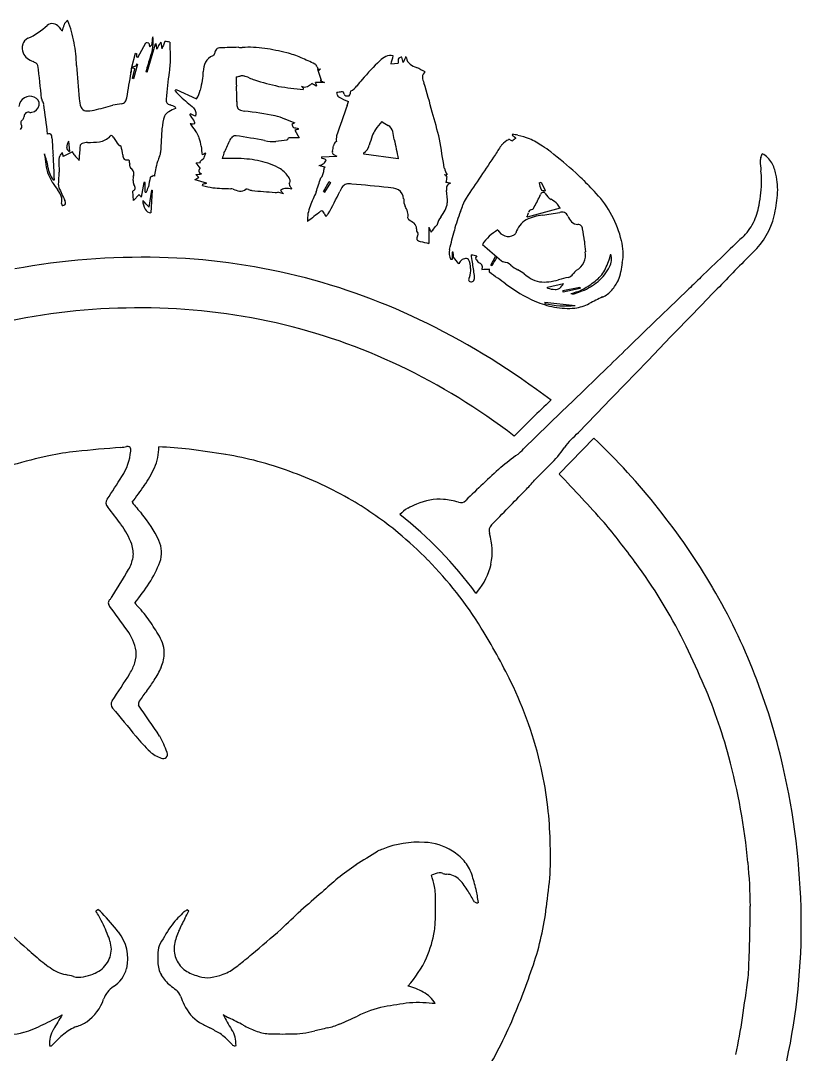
# Model space of a CAD drawing. Extents: x 0.45 to 8.09, y -8.91 to -0.36.
# Drawn here: x 1.869 to 2.915, y -7.688 to -6.303 of the extents above; entities that cross this region are included whole.
import ezdxf

# ---------------------------------------------------------------- set-up
doc = ezdxf.new("R2010")
doc.units = 0

msp = doc.modelspace()

# ---------------------------------------------------------------- linework, layer by layer
at = {"color": 7}
for p, q in [((2.0254, -6.3526), (2.0363, -6.333)), ((2.0383, -6.3724), (2.0493, -6.3345)), ((2.0565, -6.3323), (2.0578, -6.3411)), ((2.0175, -6.3658), (2.0224, -6.347)), ((2.0239, -6.3474), (2.0239, -6.3519)), ((2.0175, -6.3658), (2.0175, -6.3657)), ((2.0186, -6.3809), (2.0216, -6.3678)), ((2.025, -6.3617), (2.0197, -6.3811)), ((2.2664, -6.3685), (2.2714, -6.3831)), ((2.3649, -6.3612), (2.3746, -6.3604)), ((2.0769, -6.3954), (2.1041, -6.4081)), ((2.276, -6.3863), (2.2639, -6.3863)), ((2.2358, -6.4402), (2.2319, -6.4424)), ((2.2362, -6.4499), (2.2418, -6.4605)), ((1.9326, -6.465), (1.934, -6.4786)), ((2.2418, -6.4605), (2.2277, -6.4605)), ((1.9379, -6.4792), (1.9257, -6.4855)), ((2.1036, -6.4936), (2.1096, -6.4932)), ((2.2716, -6.4858), (2.2924, -6.4849)), ((2.3746, -6.4884), (2.3285, -6.4823)), ((2.2756, -6.5006), (2.2767, -6.499)), ((2.0337, -6.52), (2.0301, -6.5396)), ((2.0353, -6.5331), (2.0353, -6.5202)), ((2.1021, -6.5161), (2.1173, -6.5206)), ((2.1125, -6.524), (2.1127, -6.5224)), ((2.2744, -6.5321), (2.2821, -6.519)), ((2.2839, -6.52), (2.276, -6.5331)), ((2.5662, -6.5198), (2.5716, -6.5308)), ((2.0197, -6.5443), (2.0189, -6.5316)), ((2.0197, -6.5443), (2.0273, -6.5362)), ((2.0408, -6.5531), (2.0442, -6.5303)), ((2.0449, -6.5304), (2.0431, -6.561)), ((2.2208, -6.5355), (2.2133, -6.533)), ((2.217, -6.5307), (2.2208, -6.5355)), ((2.5915, -6.5545), (2.5472, -6.5664)), ((2.4157, -6.5802), (2.4157, -6.6018)), ((2.4467, -6.6135), (2.4467, -6.6232)), ((2.4987, -6.6309), (2.5048, -6.6195)), ((2.4467, -6.6232), (2.4452, -6.6234)), ((2.456, -6.629), (2.4489, -6.6201)), ((2.4968, -6.6405), (2.4968, -6.636)), ((2.5745, -6.6602), (2.5962, -6.6553)), ((2.5747, -6.6618), (2.5745, -6.6602)), ((2.5951, -6.6647), (2.618, -6.6602)), ((2.6184, -6.6622), (2.5955, -6.6669)), ((2.748, -6.6782), (2.7641, -6.6627)), ((2.5713, -6.6804), (2.6117, -6.6849)), ((2.7181, -6.707), (2.748, -6.6782)), ((2.7712, -6.6946), (2.7401, -6.7267)), ((2.6863, -6.7378), (2.7181, -6.707)), ((2.7401, -6.7267), (2.709, -6.7589)), ((2.6091, -6.8128), (2.6549, -6.7681)), ((2.709, -6.7589), (2.6779, -6.7911)), ((2.6779, -6.7911), (2.6472, -6.8228)), ((2.5936, -6.8273), (2.6091, -6.8128)), ((2.5425, -6.8771), (2.5936, -6.8273)), ((2.5903, -6.9107), (2.6367, -6.8627)), ((2.0922, -7.4946), (2.0939, -7.4962))]:
    msp.add_line(p, q, dxfattribs=at)
for centre, radius, start, end in [((1.8404, -6.2427), 0.0924, 294.2009, 313.6025), ((1.911, -6.3184), 0.0111, 36.0356, 127.8211), ((1.9755, -6.2682), 0.0707, 218.2366, 223.7624), ((1.8555, -6.2921), 0.0733, 340.1297, 346.5902), ((1.9349, -6.311), 0.00828, 112.0464, 166.7852), ((1.7979, -6.3577), 0.1444, 9.8993, 22.1006), ((1.8838, -6.3387), 0.013, 115.3523, 164.85), ((1.9924, -6.3318), 0.0539, 338.3366, 7.3256), ((2.0573, -6.33), 0.0125, 155.9121, 188.6233), ((1.8871, -6.3403), 0.0165, 162.5485, 202.4848), ((1.7007, -6.3743), 0.2431, 2.6067, 9.823), ((1.4203, -12.3687), 6.0671, 84.13371, 84.17281), ((10.8865, -4.3176), 9.0728, 192.83697, 192.86895), ((2.0384, -6.3326), 0.00654, 298.1155, 5.7869), ((2.0509, -6.7995), 0.465, 90.0844, 90.1964), ((-6.7994, -7.53), 8.93, 7.64868, 7.69343), ((2.1368, -6.3804), 0.0941, 152.2794, 155.5574), ((2.1155, -6.3765), 0.0738, 143.1624, 147.2106), ((26.9141, -16.5173), 26.8587, 157.71261, 157.73565), ((1.0798, -13.5682), 7.3035, 82.2203, 82.27179), ((2.8301, -6.3151), 0.7619, 181.2695, 182.7799), ((2.1357, -6.3469), 0.00703, 84.6796, 180.4026), ((2.2459, -9.1774), 2.8397, 91.7201, 92.2114), ((2.1676, -6.2509), 0.0884, 265.5085, 268.6191), ((2.1752, -6.4732), 0.1342, 81.2406, 94.1374), ((2.1409, -6.6947), 0.3584, 76.4132, 81.2175), ((1.888, -6.3395), 0.0177, 203.8246, 233.1543), ((1.9024, -6.3194), 0.0424, 233.8159, 245.9867), ((3.7342, 0.2429), 6.8087, 255.43832, 255.45188), ((0.7009, -9.1114), 3.0603, 64.355, 64.3849), ((2.2593, -6.429), 0.2301, 160.3599, 165.5971), ((1.9819, -6.3564), 0.0874, 349.6143, 2.8544), ((2.1329, -6.3679), 0.0188, 111.4724, 152.0597), ((2.1237, -6.3459), 0.00509, 297.7385, 348.6988), ((2.1982, -6.4567), 0.1135, 66.0092, 76.2929), ((1.8979, -7.1335), 0.854, 64.6869, 66.0673), ((2.368, -6.3746), 0.0253, 113.6775, 135.7587), ((2.3646, -6.3678), 0.0177, 79.2124, 112.4719), ((-27.0703, 1.8036), 30.5467, 344.49702, 344.51813), ((2.3787, -6.3563), 0.00433, 141.3941, 184.3045), ((2.3788, -6.3576), 0.00522, 83.2955, 130.6477), ((-15.3797, -11.5957), 18.5169, 16.42698, 16.4492), ((15.8741, -11.7501), 14.5297, 158.18976, 158.22154), ((2.3817, -6.3553), 0.00445, 27.0798, 52.4913), ((2.3974, -6.352), 0.0118, 186.324, 234.6119), ((1.8724, -6.3859), 0.0306, 56.4615, 65.3031), ((1.8869, -6.365), 0.00511, 18.1923, 61.7222), ((0.5552, -6.5302), 1.3469, 5.2192, 7.1164), ((2.9998, -6.303), 1.0579, 183.2678, 185.6974), ((0.1156, -6.0498), 1.928, 350.3482, 350.5693), ((3.2074, -6.5734), 1.2079, 170.097, 170.4513), ((5.7386, -22.3995), 16.4599, 103.04798, 103.06611), ((2.0182, -6.3664), 0.000986, 133.125, 140.9177), ((1.9162, -6.5602), 0.2193, 61.2945, 62.4826), ((4.0318, -7.1465), 2.156, 158.6426, 158.7358), ((2.1304, -5.9665), 0.4089, 254.8955, 255.0697), ((2.145, -6.3729), 0.0318, 154.3955, 177.9616), ((2.2594, -6.3672), 0.00675, 17.6137, 57.339), ((2.3348, -6.3386), 0.0739, 201.0594, 205.3059), ((0.8177, 8.7951), 15.2326, 275.45766, 275.47268), ((3.4656, -7.7801), 1.8499, 130.2449, 130.3431), ((2.9014, -6.9033), 0.7763, 135.2726, 137.8215), ((2.4625, -6.3537), 0.0881, 181.9289, 184.4085), ((2.4186, -6.3193), 0.0508, 236.5035, 247.3911), ((1.1093, -9.0128), 2.9442, 63.7626, 64.0193), ((2.88, -6.5354), 0.8789, 169.3521, 171.574), ((1.8467, -7.1048), 0.7441, 76.5523, 76.6398), ((1.877, -6.9156), 0.5667, 73.4671, 73.6661), ((2.3929, -6.4276), 0.3298, 170.3107, 176.675), ((2.5899, -6.4966), 0.4911, 166.6698, 168.214), ((2.0519, -6.3715), 0.0614, 348.8123, 359.7821), ((2.1403, -6.2723), 0.1077, 279.235, 282.1305), ((2.9234, -6.3841), 0.7658, 179.5878, 180.5298), ((2.1657, -6.3894), 0.0121, 80.2997, 103.0458), ((2.1577, -6.4174), 0.0412, 65.4664, 75.9362), ((2.2017, -6.3207), 0.065, 245.5194, 252.1955), ((2.2919, -6.0358), 0.3639, 252.3921, 257.6808), ((2.4281, -6.8049), 0.45, 110.3854, 110.5415), ((12.3503, 14.2978), 23.0071, 244.01532, 244.03131), ((2.4497, -6.4877), 0.1626, 139.4591, 143.4613), ((2.4155, -6.379), 0.00844, 122.739, 180.8792), ((2.4359, -6.3753), 0.0292, 187.5615, 203.2295), ((1.156, -5.7543), 1.1221, 325.0282, 325.1555), ((2.1925, -6.29), 0.1589, 222.5637, 226.4153), ((2.0787, -6.3901), 0.0311, 324.7488, 348.4603), ((2.9255, -6.3833), 0.768, 180.5854, 182.1325), ((2.2879, -5.9389), 0.4584, 260.7547, 264.9109), ((2.2493, -6.3826), 0.00964, 244.4112, 291.7006), ((0.8569, -7.6581), 1.8794, 42.2627, 42.3811), ((1.4621, -6.1337), 0.8277, 341.5652, 341.6596), ((2.2449, -6.3743), 0.019, 294.6515, 316.2165), ((-4.6925, -17.8483), 13.4041, 58.73188, 58.7627), ((-23.1009, -16.6324), 27.356, 21.98722, 21.9963), ((1.3769, -5.6786), 1.1385, 321.2482, 321.3048), ((2.3646, -6.4096), 0.0551, 167.7313, 171.4842), ((2.3003, -6.3771), 0.0233, 296.8605, 323.8258), ((1.7633, -6.592), 0.6776, 14.2022, 17.6259), ((1.8825, -6.4208), 0.0168, 121.8671, 170.8584), ((1.8809, -6.4189), 0.0143, 65.8459, 120.5244), ((1.8841, -6.4148), 0.0093, 348.668, 73.5919), ((1.9047, -6.4069), 0.00819, 185.803, 203.1563), ((1.8779, -6.4222), 0.0228, 17.3056, 32.1405), ((1.9814, -6.4066), 0.0344, 182.3604, 202.0378), ((2.0001, -6.4059), 0.0106, 324.1896, 356.0103), ((2.0714, -6.4099), 0.00786, 169.8741, 208.2377), ((3.1418, -5.2035), 1.6016, 228.6129, 229.4474), ((2.1964, -6.4118), 0.0383, 180.0855, 190.1074), ((2.3065, -6.4627), 0.0645, 97.3192, 102.6987), ((2.2454, -6.4157), 0.0495, 14.797, 18.7751), ((2.2976, -6.4022), 0.00436, 191.5467, 230.3989), ((2.3487, -6.3074), 0.112, 241.2118, 248.5749), ((2.2983, -6.4111), 0.0124, 75.489, 90.1348), ((2.266, -6.411), 0.0374, 14.4013, 18.5968), ((2.3046, -6.4014), 0.00244, 188.1221, 233.7869), ((2.3067, -6.3967), 0.00754, 242.2449, 288.1102), ((2.2011, -6.3817), 0.1108, 341.4571, 344.3415), ((2.3066, -6.4013), 0.00352, 313.1808, 356.7854), ((1.8809, -6.4138), 0.0126, 282.0753, 347.379), ((-1.4682, -6.8731), 3.3987, 7.0625, 7.7384), ((1.9566, -6.4163), 0.0078, 203.9691, 261.3163), ((1.9591, -6.3914), 0.0328, 263.7291, 284.163), ((1.8579, -5.964), 0.472, 283.3708, 286.5348), ((2.0184, -6.5391), 0.1253, 96.7043, 102.0233), ((2.0031, -6.4071), 0.00749, 275.1142, 318.3962), ((2.0742, -6.4377), 0.0143, 119.9384, 154.2304), ((2.07, -6.4095), 0.00683, 216.6554, 259.2936), ((2.0991, -6.48), 0.0634, 111.3036, 120.3825), ((2.0492, -6.4735), 0.0605, 63.8354, 71.1649), ((5.0454, -6.0022), 2.9987, 187.9937, 188.0271), ((2.0953, -6.4267), 0.00828, 9.0557, 50.2493), ((2.0855, -6.4276), 0.0181, 347.5869, 6.9525), ((2.1645, -6.4175), 0.00588, 190.3282, 238.1397), ((2.1696, -6.4066), 0.0179, 242.5907, 266.5568), ((2.1189, -6.87), 0.4483, 78.3253, 83.6441), ((5.2143, -7.4562), 3.0882, 160.335, 161.1367), ((1.8128, -6.6067), 0.6338, 13.1704, 16.5891), ((1.8743, -6.4404), 0.00551, 166.2391, 219.3267), ((1.8778, -6.4426), 0.00957, 129.5458, 158.4975), ((1.8675, -6.4313), 0.00579, 317.1735, 354.0724), ((1.8796, -6.4319), 0.00631, 128.9569, 179.3363), ((1.8791, -6.4332), 0.00713, 75.4766, 119.5291), ((1.8817, -6.4186), 0.00774, 264.0432, 283.8313), ((2.1244, -6.4519), 0.0663, 162.0704, 175.8645), ((2.3846, -6.7244), 0.4133, 134.214, 134.4104), ((1.996, -6.5032), 0.1239, 32.4394, 36.6883), ((-6.2342, -23.2166), 18.7417, 63.58602, 63.60899), ((2.0812, -6.4456), 0.0214, 11.6713, 24.6471), ((2.1888, -6.5197), 0.0911, 68.2433, 76.7998), ((2.4811, -5.7842), 0.7003, 248.3376, 249.5033), ((2.4778, -6.5462), 0.1653, 139.2757, 144.0404), ((2.4234, -6.335), 0.1253, 235.5471, 240.2157), ((1.8646, -6.4451), 0.00554, 315.6771, 12.916), ((0.6545, -6.3886), 1.4049, 356.3127, 357.6116), ((2.43, -6.2113), 0.4057, 214.4904, 216.1509), ((2.0988, -6.4295), 0.012, 254.6541, 264.2872), ((2.0977, -6.33), 0.1114, 269.9949, 272.2969), ((2.0649, -6.4782), 0.0466, 22.3446, 36.3413), ((3.4687, -5.7392), 1.4228, 209.6219, 209.8053), ((3.4653, -0.9879), 5.5956, 257.2893, 257.3583), ((3.7914, -16.5899), 10.2586, 98.69459, 98.71954), ((2.3697, -6.4582), 0.1294, 175.4239, 176.0159), ((2.3967, -6.4793), 0.0608, 150.1936, 159.2171), ((2.3546, -6.4548), 0.0129, 12.8752, 59.456), ((0.6852, -6.7773), 1.7132, 10.593, 10.948), ((1.9066, -6.4588), 0.00402, 51.4267, 117.6893), ((1.9034, -6.4598), 0.00716, 356.164, 36.0798), ((3.0775, -6.392), 1.169, 183.3522, 184.5012), ((1.9451, -6.473), 0.0148, 147.2028, 181.0762), ((1.9587, -6.491), 0.0244, 91.3783, 108.1682), ((1.9531, -6.2844), 0.1824, 271.5962, 276.647), ((1.971, -6.4409), 0.0248, 277.4188, 315.4515), ((1.9904, -6.4594), 0.00206, 60.8963, 147.8696), ((1.9869, -6.4633), 0.00723, 25.5405, 51.7011), ((2.0745, -6.4141), 0.0932, 209.62, 216.6765), ((2.0635, -6.4763), 0.0472, 5.6272, 19.4819), ((1.9027, -6.3601), 0.2671, 333.1852, 336.9507), ((2.1613, -6.4692), 0.0136, 132.3464, 160.5621), ((2.1565, -6.4638), 0.00632, 82.5493, 133.7319), ((2.0604, -7.1396), 0.6889, 78.6874, 81.918), ((2.2062, -6.4144), 0.0508, 257.9554, 275.0025), ((2.1936, -6.2776), 0.1881, 275.1843, 279.7255), ((2.2226, -6.4582), 0.00552, 299.9371, 335.9114), ((2.2954, -6.472), 0.00771, 118.2444, 172.1361), ((2.3161, -6.4618), 0.0245, 170.4224, 187.9077), ((2.4667, -6.5058), 0.1356, 159.2657, 164.7875), ((9.2666, -5.0303), 7.0445, 191.72941, 191.94568), ((1.2238, -6.6818), 1.2259, 8.4798, 10.3152), ((2.5342, -6.488), 0.0278, 114.8754, 137.5343), ((2.5233, -6.4657), 0.00305, 59.718, 105.0898), ((2.5426, -6.4248), 0.0422, 245.1173, 249.1832), ((12.7118, -8.6834), 10.4249, 167.65987, 167.66816), ((-4.5791, -14.5763), 10.7902, 48.77284, 48.80582), ((4.6091, -9.4234), 3.6179, 125.0335, 125.123), ((2.5037, -6.5873), 0.1341, 76.4743, 79.6416), ((2.5149, -6.5551), 0.1001, 69.2288, 78.3616), ((2.4827, -6.6025), 0.1564, 56.9627, 64.3549), ((1.8479, -6.4351), 0.0886, 326.0651, 329.5971), ((-21.0068, -12.4766), 23.7022, 14.64121, 14.6551), ((1.9371, -6.4724), 0.00693, 186.8097, 243.2554), ((1.9502, -6.4746), 0.0132, 200.3487, 222.8624), ((1.8233, -6.4778), 0.1245, 354.1043, 359.7204), ((1.9719, -6.4759), 0.0242, 168.6421, 185.7164), ((1.9527, -6.4723), 0.00469, 110.1462, 166.6583), ((2.0025, -6.4668), 0.00406, 226.5447, 256.9593), ((2.0012, -6.473), 0.00228, 35.0095, 81.3681), ((1.9427, -6.4901), 0.0632, 6.3373, 16.9693), ((2.0341, -6.4759), 0.0226, 335.1488, 352.2178), ((2.5151, -6.4308), 0.4067, 185.7601, 187.3979), ((7.4049, -16.9376), 11.718, 116.82721, 116.85298), ((2.0925, -6.4759), 0.0245, 332.935, 348.5082), ((2.2053, -6.5041), 0.0684, 159.9749, 166.4193), ((2.2898, -6.4796), 0.00366, 154.3394, 240.6508), ((2.2082, -6.4601), 0.0804, 347.1203, 352.2757), ((2.318, -6.4651), 0.0185, 302.2609, 343.9808), ((2.5474, -6.3973), 0.2348, 200.8044, 201.2188), ((2.647, -6.5658), 0.1646, 144.1017, 149.6381), ((2.5141, -6.5591), 0.103, 50.8385, 58.4798), ((2.1232, -7.0559), 0.7351, 48.2688, 51.6685), ((2.2371, -6.4419), 0.3391, 186.7482, 189.2013), ((1.8322, -6.5099), 0.0737, 8.0425, 22.4481), ((-2.6349, -6.7424), 4.5544, 2.8437, 3.2562), ((1.9288, -6.4899), 0.00914, 144.2767, 171.8442), ((2.1897, -6.4892), 0.2699, 179.8748, 183.6026), ((2.0002, -6.4342), 0.0774, 219.6459, 226.7655), ((2.0139, -6.4836), 0.00846, 176.8328, 219.2489), ((2.0113, -6.4818), 0.00821, 241.8306, 286.4764), ((2.5712, -6.3835), 0.5676, 190.7787, 191.4119), ((2.1764, -6.5286), 0.1297, 163.5294, 168.7365), ((2.1224, -6.5164), 0.0745, 155.4076, 160.7305), ((-5.023, -12.1701), 9.111, 38.48075, 38.53808), ((2.0789, -6.4548), 0.0479, 308.4839, 317.6472), ((2.5692, -6.0945), 0.6085, 220.8229, 220.9393), ((2.147, -8.01), 1.522, 89.6244, 90.3081), ((2.1565, -6.6505), 0.1625, 79.5736, 89.8131), ((2.1672, -6.5912), 0.1022, 63.1775, 79.4552), ((2.2658, -6.4807), 0.0167, 278.1929, 302.5034), ((3.487, -6.4971), 1.2154, 179.4702, 179.5408), ((-0.6788, -14.7636), 8.7864, 70.33585, 70.37922), ((2.2678, -6.4871), 0.0104, 312.342, 345.8971), ((2.5029, -6.0388), 0.4932, 244.1769, 244.7403), ((28.7541, -24.2497), 31.6968, 145.90733, 146.0349), ((2.8723, -6.4916), 0.0126, 157.7637, 179.0745), ((3.0393, -6.4828), 0.1798, 182.7379, 186.8634), ((2.7613, -6.448), 0.1067, 338.6799, 341.5964), ((2.8487, -6.5093), 0.0308, 29.9685, 63.3962), ((2.8258, -6.5203), 0.0562, 11.536, 28.074), ((1.9794, -6.4837), 0.0781, 189.1479, 199.6889), ((1.9424, -6.4943), 0.0377, 188.0885, 216.3875), ((1.5006, -6.4919), 0.4199, 355.7392, 358.0529), ((1.9517, -6.5057), 0.0638, 5.9555, 8.9463), ((2.0181, -6.4992), 0.00284, 177.7874, 227.1564), ((2.0147, -6.5061), 0.00501, 2.1037, 73.2817), ((2.158, -6.5124), 0.1384, 177.3185, 179.6359), ((2.2323, -6.5388), 0.1865, 169.0067, 171.7034), ((1.1455, 2.61), 9.1697, 275.99709, 276.04451), ((2.1142, -6.5055), 0.0068, 135.4384, 179.1083), ((2.1125, -6.5033), 0.00557, 202.2006, 254.6718), ((2.1995, -6.5291), 0.0322, 35.6747, 64.6008), ((3.5228, -0.8568), 5.7782, 257.45967, 257.54618), ((2.2443, -6.4994), 0.0311, 336.0601, 346.2483), ((2.1776, -6.4856), 0.0991, 347.6487, 351.2959), ((2.4807, -6.4886), 0.046, 195.6717, 207.7282), ((2.4957, -6.64), 0.1768, 44.8544, 48.6419), ((2.7625, -6.5162), 0.099, 359.4219, 6.8826), ((1.9535, -6.4912), 0.0512, 201.5766, 214.8049), ((2.9446, -5.8058), 1.2562, 214.6728, 215.2212), ((0.2092, 6.2352), 12.8651, 277.60625, 277.61401), ((2.0288, -6.5187), 0.0094, 173.3362, 207.0389), ((1.9756, -6.514), 0.044, 355.3244, 3.3297), ((1.9815, -6.9234), 0.4068, 82.3911, 82.626), ((2.4422, -6.5986), 0.4089, 167.9971, 169.7841), ((2.0449, -6.5148), 0.00291, 113.4571, 155.2203), ((2.0279, -6.4817), 0.0343, 297.5063, 301.7385), ((1.6255, -7.2589), 0.8581, 60.5212, 60.6655), ((-9.8608, 16.1205), 25.6033, 297.85534, 297.86822), ((5.1639, -3.6734), 4.1724, 222.8211, 222.895), ((2.5763, -9.1712), 2.689, 99.8351, 99.9277), ((5.008, -7.2569), 2.983, 165.7095, 165.7315), ((2.1916, -6.537), 0.0433, 30.0424, 38.043), ((2.2233, -6.5183), 0.00652, 324.815, 27.4902), ((2.2321, -6.5224), 0.00357, 174.8903, 223.6179), ((1.8418, -6.3802), 0.4494, 340.1465, 342.6724), ((2.2994, -6.5378), 0.0372, 136.0222, 140.2861), ((2.6598, -5.8642), 0.7559, 240.0245, 240.1766), ((2.3069, -6.5309), 0.00873, 103.7421, 141.5052), ((2.3094, -6.5452), 0.0232, 82.1929, 101.2189), ((2.0766, -9.2335), 2.7215, 83.9958, 85.0265), ((0.5824, -8.6796), 2.8544, 49.4035, 49.4851), ((2.6115, -5.4011), 1.1221, 261.0404, 261.2051), ((15.067, -8.6497), 12.8068, 170.39219, 170.42793), ((1.4252, -11.6842), 5.2626, 78.8316, 78.8985), ((2.4466, -6.5287), 0.00772, 105.6629, 153.2716), ((1.7346, -2.9368), 3.6782, 283.0233, 283.0669), ((2.6137, -6.5112), 0.051, 190.4271, 200.9544), ((3.6672, -5.4983), 1.459, 224.1905, 224.7149), ((2.658, -6.5143), 0.2036, 349.6966, 359.181), ((2.7923, -6.5296), 0.0909, 355.282, 13.0424), ((1.8874, -6.5529), 0.0383, 21.9473, 36.189), ((1.9282, -6.5238), 0.00883, 175.7035, 200.9879), ((3.2543, -5.9331), 1.4606, 203.9894, 204.742), ((2.0171, -6.5266), 0.00529, 289.1908, 340.6757), ((2.0148, -6.5277), 0.00731, 354.8264, 39.9419), ((-9.3078, -15.6743), 14.5599, 38.85751, 38.87513), ((2.3304, -5.3499), 1.2194, 255.9981, 256.0744), ((1.9852, -6.5092), 0.0571, 334.8854, 342.8628), ((2.0505, -6.4747), 0.056, 263.4683, 264.1714), ((2.1423, -6.4272), 0.1013, 252.8765, 260.7878), ((2.1645, -6.0202), 0.5085, 265.666, 268.3962), ((2.1494, -6.5403), 0.0118, 70.4465, 85.9189), ((2.1693, -6.4892), 0.043, 248.3082, 260.0854), ((2.1634, -6.5206), 0.0111, 262.1111, 309.449), ((2.1715, -6.5347), 0.00569, 65.0947, 101.2559), ((2.1857, -6.4988), 0.0329, 249.1549, 257.4105), ((2.352, -4.6362), 1.9026, 264.7666, 265.7067), ((2.2095, -6.5182), 0.0153, 270.2585, 284.2627), ((2.2271, -6.5456), 0.018, 104.8525, 124.376), ((2.2225, -6.5863), 0.0581, 80.4148, 89.965), ((2.1633, -6.569), 0.0796, 30.1442, 33.6828), ((3.0492, -6.8772), 0.8569, 156.3014, 157.6766), ((3.4742, -4.4706), 2.3853, 239.801, 239.8471), ((1.7628, -6.2751), 0.5922, 330.9925, 334.2736), ((2.324, -6.5436), 0.03, 142.8433, 157.6062), ((2.3596, -6.5632), 0.0364, 65.297, 87.3031), ((2.3678, -6.5424), 0.0141, 0.5597, 60.3413), ((2.4496, -6.5287), 0.0105, 160.3735, 193.0657), ((2.3613, -6.5445), 0.0792, 357.9953, 9.7526), ((2.2239, -6.3755), 0.3774, 331.9475, 334.7869), ((2.5689, -6.5373), 0.00378, 42.493, 163.537), ((2.5691, -6.5275), 0.00366, 212.6482, 251.1621), ((2.5524, -6.5696), 0.0417, 64.1305, 68.0483), ((4.1396, -7.7607), 1.9928, 141.8908, 141.9388), ((2.5896, -6.5251), 0.0204, 208.4581, 240.1291), ((2.3561, -6.7969), 0.3864, 42.702, 44.7613), ((2.5359, -6.6311), 0.1418, 13.4592, 42.7344), ((1.9085, -6.5441), 0.0154, 345.0269, 20.7531), ((1.9306, -6.5481), 0.00715, 179.9661, 203.7774), ((1.9246, -6.5464), 0.00464, 262.7659, 326.6404), ((1.9228, -6.5474), 0.00586, 345.4193, 31.1533), ((-13.7417, -21.4843), 21.7261, 43.41236, 43.44461), ((2.0529, -6.5448), 0.0206, 178.3966, 212.5354), ((2.407, -6.5428), 0.0251, 178.711, 201.9645), ((2.4124, -6.544), 0.0282, 332.1657, 353.2268), ((2.3205, -6.5057), 0.1476, 338.7461, 342.541), ((2.4978, -6.5615), 0.0382, 147.6715, 162.5238), ((2.5587, -6.5795), 0.0423, 45.6225, 60.4931), ((2.5525, -6.5753), 0.0442, 28.043, 36.003), ((2.7061, -6.5221), 0.1775, 346.0817, 355.1585), ((2.0446, -6.5507), 0.0104, 209.801, 261.7982), ((2.3011, -6.5698), 0.0481, 158.0156, 183.1192), ((3.2003, -7.7777), 1.5329, 127.355, 128.1633), ((2.2722, -6.561), 0.00274, 63.7735, 137.0263), ((2.2697, -6.5633), 0.006, 19.7133, 52.2991), ((2.4202, -6.4931), 0.1601, 205.2101, 206.9662), ((2.2636, -6.5496), 0.0213, 310.7226, 323.3174), ((2.3545, -6.5704), 0.0344, 18.8375, 31.942), ((2.3737, -6.5636), 0.0141, 345.4387, 17.664), ((2.3799, -6.5275), 0.0647, 322.9966, 332.7279), ((2.6301, -6.6293), 0.1858, 157.8267, 165.9758), ((2.5731, -6.6252), 0.0613, 94.8472, 116.0558), ((2.5356, -6.5595), 0.0135, 328.9976, 355.2291), ((2.554, -6.5614), 0.00497, 91.1293, 170.0689), ((2.5508, -6.5507), 0.00653, 297.8407, 339.7772), ((2.516, -6.1846), 0.383, 277.7999, 281.3056), ((2.594, -6.5716), 0.0117, 72.7638, 104.3967), ((2.5941, -6.5683), 0.00857, 22.2306, 66.8824), ((2.7685, -6.534), 0.0913, 334.0959, 349.5017), ((2.3913, -6.5669), 0.00409, 182.8809, 236.4233), ((2.3669, -6.6116), 0.0468, 51.8849, 61.7652), ((2.3898, -6.5818), 0.00933, 357.9358, 49.43), ((2.4181, -6.5699), 0.0111, 303.8965, 323.5968), ((2.4522, -6.5819), 0.0258, 143.104, 167.7936), ((2.56, -6.5953), 0.0287, 118.7761, 165.059), ((2.628, -6.5536), 0.0284, 203.7886, 222.2762), ((2.6155, -6.5645), 0.0118, 224.0652, 269.9939), ((2.6157, -6.582), 0.00572, 42.2398, 91.9084), ((2.6129, -6.5837), 0.00891, 8.6321, 38.3846), ((2.7906, -6.5444), 0.0669, 312.5343, 333.776), ((2.7809, -6.541), 0.1004, 313.5982, 346.2576), ((2.4167, -6.5835), 0.0176, 175.5149, 185.4539), ((2.4026, -6.5847), 0.00351, 188.8215, 244.4041), ((2.4054, -6.5952), 0.00584, 144.8891, 194.0663), ((2.3956, -6.5893), 0.00566, 333.0647, 14.6226), ((13.1175, -1.8464), 11.702, 203.86135, 203.89602), ((2.6391, -6.747), 0.2727, 141.9941, 143.9924), ((1.2815, -6.2929), 1.2042, 344.7464, 345.9973), ((2.5349, -6.633), 0.056, 118.5032, 147.8635), ((2.5222, -6.5767), 0.0157, 206.9376, 298.9134), ((2.5274, -6.5857), 0.00536, 296.6817, 335.9143), ((2.4217, -6.6195), 0.2035, 5.8876, 10.537), ((2.4046, -6.5932), 0.00597, 214.8562, 264.3153), ((2.5038, -6.1905), 0.4206, 256.2854, 257.9066), ((10.2397, 2.3877), 11.8715, 229.23156, 229.39471), ((3.2804, -6.549), 0.6581, 184.3279, 185.5819), ((2.5899, -6.6188), 0.0864, 4.1629, 13.8831), ((3.8193, -7.6484), 1.4421, 132.9984, 134.415), ((2.4615, -6.6141), 0.0187, 166.7288, 209.9366), ((2.4656, -6.9152), 0.3022, 93.3233, 93.5827), ((-27.9191, -10.3761), 30.5994, 7.05064, 7.06318), ((8.041, 19.9547), 27.1488, 258.16405, 258.18029), ((1.3397, -6.7975), 1.1472, 8.5446, 9.0573), ((2.4835, -6.623), 0.0057, 126.4152, 160.3056), ((4.9641, -1.7724), 5.4352, 243.0977, 243.1194), ((2.6023, -6.6173), 0.0234, 299.2714, 10.6459), ((2.5541, -6.5879), 0.1092, 334.2189, 344.8941), ((2.6399, -6.6228), 0.0206, 329.8498, 18.3609), ((2.6287, -6.6159), 0.0476, 345.9315, 4.0309), ((18.1068, -22.5127), 22.0595, 133.90227, 134.01014), ((5.9024, -9.653), 4.3074, 135.1218, 136.0368), ((2.0335, -7.5824), 0.9621, 88.7506, 100.3529), ((2.0345, -7.4737), 0.8534, 76.1494, 88.6589), ((2.5621, -6.6826), 0.1188, 151.4337, 153.1805), ((2.4647, -6.6307), 0.00848, 99.322, 145.036), ((2.4651, -6.6276), 0.00561, 47.8043, 108.8448), ((2.4479, -6.6347), 0.0238, 358.8002, 28.255), ((1.6772, -6.7489), 0.8062, 7.4079, 8.6967), ((2.4832, -6.6202), 0.00518, 189.968, 227.0451), ((2.4923, -6.6158), 0.0151, 212.8197, 235.0933), ((2.4805, -6.6349), 0.00744, 24.7326, 64.3586), ((2.4819, -6.6335), 0.00565, 327.971, 17.8122), ((5.2974, -1.4121), 5.9218, 241.79681, 241.81266), ((14.9541, -13.758), 14.3487, 150.1694, 150.22116), ((2.5164, -6.6222), 0.00451, 223.031, 256.8637), ((2.5138, -6.6452), 0.0186, 50.1094, 85.0739), ((2.5668, -6.5822), 0.0637, 229.8482, 239.9278), ((2.6025, -6.6056), 0.0618, 310.319, 333.4718), ((2.7722, -6.6485), 0.0997, 167.8473, 174.7808), ((2.029, -7.4892), 0.8698, 63.7467, 76.039), ((2.4743, -6.6504), 0.00538, 145.2084, 191.3606), ((2.446, -6.6375), 0.0259, 337.6366, 5.1056), ((2.4661, -6.647), 0.0107, 342.3589, 10.7126), ((1.4746, 14.1384), 20.7996, 272.78886, 272.81679), ((-1.3075, -12.0263), 6.5939, 54.5279, 54.76453), ((2.5081, -6.6893), 0.0585, 52.8157, 62.7385), ((2.6492, -6.5033), 0.175, 232.8259, 236.1444), ((2.649, -6.86), 0.2177, 102.2925, 105.8433), ((2.6003, -6.6371), 0.0104, 283.2171, 325.0339), ((2.6278, -6.656), 0.023, 127.6601, 145.8463), ((2.6097, -6.6145), 0.0476, 310.3786, 333.9652), ((2.6391, -6.6362), 0.034, 333.7354, 354.532), ((23.9817, -28.5967), 30.517, 134.00683, 134.04883), ((2.4728, -6.6489), 0.00453, 213.9741, 270.9394), ((2.4709, -6.6478), 0.00596, 289.3165, 336.5811), ((2.6346, -6.5046), 0.1907, 232.674, 246.2877), ((2.5679, -6.6231), 0.0302, 237.5106, 262.257), ((2.5705, -6.6015), 0.052, 262.6225, 276.4999), ((2.5669, -6.5707), 0.0829, 276.6336, 285.886), ((2.5754, -6.6436), 0.0239, 310.7463, 330.6787), ((17.957, -3.4057), 15.6805, 191.97875, 191.98617), ((2.5907, -6.5906), 0.0809, 292.1763, 309.8302), ((2.574, -6.5726), 0.1025, 299.521, 310.3937), ((2.609, -6.6206), 0.0679, 320.0475, 333.246), ((2.5878, -6.6157), 0.0479, 254.096, 266.3401), ((2.5854, -6.6541), 0.00943, 266.3997, 306.6157), ((2.9898, -6.58), 0.4037, 192.1146, 192.4342), ((2.5922, -6.6043), 0.066, 282.2203, 299.3494), ((2.6092, -6.6611), 0.0083, 248.5265, 287.5608), ((2.5762, -6.5595), 0.1151, 287.9925, 293.019), ((3.1236, -7.659), 1.094, 115.7367, 116.7862), ((2.634, -6.6411), 0.0356, 294.1009, 319.3769), ((10.6346, -14.2684), 10.9177, 135.84268, 136.07465), ((2.0248, -7.5212), 0.833, 89.478, 101.8666), ((2.0289, -7.5196), 0.8315, 77.3538, 89.7569), ((2.6108, -6.5524), 0.1374, 247.3492, 258.7183), ((2.7867, -6.7), 0.2163, 174.8069, 175.2737), ((2.5988, -6.5736), 0.112, 255.6681, 276.5859), ((2.6017, -6.5961), 0.0927, 258.9729, 275.9036), ((2.6036, -6.6285), 0.0603, 277.3185, 296.6177), ((2.0361, -7.4803), 0.7915, 64.5107, 77.2426), ((1.965, -7.6159), 1.0118, 52.6127, 63.6719), ((11.293, -15.6724), 12.4057, 133.9288, 134.1305), ((2.0023, -7.5477), 0.8669, 52.5068, 64.4124), ((4.0941, -8.4456), 2.2278, 132.8379, 133.733), ((13.5207, -17.3585), 15.1404, 135.90406, 136.07337), ((4.067, -8.374), 2.1574, 134.5278, 135.4308), ((2.1553, -6.3947), 0.6513, 313.8056, 315.0305), ((2.6496, -6.9103), 0.0629, 133.699, 146.194), ((1.9999, -7.5325), 0.9243, 30.4968, 46.4455), ((1.9786, -7.2288), 0.3501, 95.813, 101.9027), ((2.2838, -10.2808), 3.4173, 94.7141, 95.7217), ((1.9906, -6.763), 0.1127, 276.3222, 280.056), ((1.9398, -6.8725), 0.0767, 327.34, 354.366), ((2.0118, -6.8788), 0.00507, 48.4473, 107.6757), ((2.0095, -6.8787), 0.0068, 348.7644, 33.051), ((1.9826, -6.8742), 0.0711, 336.7388, 359.8732), ((2.0107, -7.7422), 0.8689, 84.4585, 87.1619), ((1.9086, -8.2903), 1.4251, 80.5191, 82.4996), ((2.4727, -6.8106), 0.0964, 310.0285, 316.3641), ((2.4819, -6.7983), 0.1387, 313.9684, 326.3072), ((2.1445, -7.9263), 1.067, 102.896, 105.5854), ((2.0709, -7.3331), 0.4543, 69.6968, 80.8272), ((2.7577, -7.1992), 0.3857, 125.3143, 129.5615), ((1.9307, -6.8505), 0.1281, 323.8614, 336.1971), ((2.0611, -7.3763), 0.4983, 59.662, 70.3667), ((3.9953, -8.5154), 2.1918, 132.5896, 134.275), ((3.0803, -7.4192), 0.7236, 133.9368, 136.2892), ((0.8898, -6.2121), 1.3171, 326.2115, 327.8028), ((2.0793, -6.49), 0.6424, 316.4286, 318.0841), ((0.662, -8.7537), 2.6674, 41.8013, 43.7032), ((11.4294, -13.7753), 11.6268, 143.90787, 144.04481), ((-4.2658, -0.3216), 9.4916, 315.46101, 315.85044), ((1.9907, -6.9494), 0.00782, 142.3768, 226.2168), ((4.0837, -5.2369), 2.6828, 219.6441, 220.0676), ((2.0732, -7.3544), 0.4733, 50.454, 59.5846), ((2.4381, -7.0463), 0.1029, 112.2507, 119.5049), ((2.4299, -7.0198), 0.0753, 85.7426, 114.1554), ((2.4237, -7.0625), 0.1184, 74.4216, 84.2681), ((2.4586, -6.94), 0.00898, 249.2668, 317.0561), ((1.7269, -7.1722), 0.3375, 35.0075, 40.0603), ((1.9143, -7.0643), 0.1537, 24.8256, 40.8511), ((2.4092, -6.9948), 0.0439, 119.758, 137.3316), ((2.0395, -7.3927), 0.5447, 36.2856, 51.7327), ((1.9021, -7.0494), 0.1236, 21.1003, 34.9496), ((2.5066, -6.9866), 0.0103, 132.5642, 201.7588), ((1.9047, -7.6037), 0.9749, 36.1164, 40.0965), ((2.0646, -7.3667), 0.4882, 44.2155, 50.5956), ((2.4183, -7.0146), 0.0823, 348.2425, 17.0921), ((1.9856, -7.017), 0.034, 350.9813, 20.8544), ((2.0196, -7.0159), 0.0378, 340.1688, 25.2034), ((1.9706, -7.0139), 0.0493, 329.9484, 350.0844), ((1.923, -6.9797), 0.1409, 326.6947, 339.6549), ((2.0403, -7.394), 0.5247, 31.8584, 44.4994), ((2.4101, -7.0108), 0.0912, 320.9358, 346.9794), ((2.1077, -7.4616), 0.7272, 26.6902, 36.5075), ((1.2369, -6.5902), 0.8965, 327.1877, 329.9942), ((1.7605, -6.8727), 0.3355, 321.1482, 326.6643), ((1.9759, -7.0666), 0.0174, 314.832, 327.0125), ((2.4669, -7.0556), 0.0189, 308.4986, 317.9048), ((2.0703, -7.4868), 0.8404, 12.7246, 30.2465), ((1.9921, -7.0835), 0.0061, 130.6561, 224.7078), ((0.9811, -7.8508), 1.2631, 35.3539, 37.16), ((2.0355, -7.0766), 0.0152, 205.5405, 219.0608), ((1.9212, -7.1891), 0.1452, 35.4637, 45.1127), ((1.7556, -7.3069), 0.3484, 31.4265, 35.4416), ((1.7456, -7.5727), 0.8693, 26.1913, 31.6115), ((1.9614, -7.158), 0.0627, 9.2994, 37.3659), ((2.0126, -7.1522), 0.0485, 2.9033, 33.7558), ((1.806, -7.6063), 1.0617, 23.19, 26.3535), ((1.9864, -7.1519), 0.0371, 341.6598, 6.2938), ((2.014, -7.1504), 0.047, 336.2396, 0.8676), ((1.9566, -7.1419), 0.0686, 328.2122, 341.5705), ((1.9361, -7.1155), 0.1325, 327.3511, 335.9857), ((1.2261, -6.6938), 0.9256, 325.7425, 328.4492), ((1.894, -7.0912), 0.181, 322.6183, 328.0824), ((2.4702, -7.5314), 0.5442, 142.6266, 144.4488), ((2.0379, -7.4257), 0.5421, 12.9151, 25.885), ((2.1327, -7.4734), 0.7092, 15.0261, 23.7139), ((1.9969, -7.2192), 0.00726, 142.7169, 224.4489), ((2.0327, -7.2186), 0.00631, 146.0573, 198.4776), ((4.2247, -5.4032), 2.8814, 219.1986, 220.1723), ((0.1676, -8.5133), 2.2644, 33.5452, 34.8134), ((2.201, -7.119), 0.2282, 218.769, 225.8107), ((1.9547, -7.3207), 0.1161, 18.5753, 30.3453), ((2.0739, -7.2447), 0.0497, 229.8761, 250.1065), ((2.0597, -7.2864), 0.0057, 241.3361, 28.3933), ((2.0131, -7.5093), 0.8339, 5.3813, 15.273), ((2.0644, -7.4147), 0.5139, 6.4289, 12.3846), ((1.9492, -7.5193), 0.9657, 0.9055, 13.0259), ((2.0601, -7.4168), 0.5184, 1.5846, 6.6076), ((2.4021, -7.5344), 0.1304, 86.6147, 111.6314), ((2.4067, -7.4804), 0.0762, 57.7803, 87.6333), ((2.1222, -7.4237), 0.4565, 357.1457, 2.6614), ((2.7589, -8.1023), 0.8002, 120.9943, 123.4338), ((2.3684, -7.4564), 0.0456, 108.4192, 118.2627), ((2.4085, -7.4778), 0.073, 41.8099, 57.8735), ((2.5158, -7.7298), 0.3554, 123.8128, 128.6754), ((2.4246, -7.4629), 0.0511, 18.3041, 41.4902), ((2.2121, -7.4944), 0.6345, 0.4218, 5.7306), ((2.4383, -7.4919), 0.0477, 100.4061, 113.7308), ((2.1182, -7.5394), 0.3144, 14.0339, 16.8506), ((2.4297, -7.4594), 0.0144, 70.6887, 89.8738), ((2.441, -7.4269), 0.0201, 250.8997, 264.8385), ((2.4386, -7.4727), 0.0258, 44.8518, 88.6109), ((2.2296, -7.5271), 0.2564, 13.4592, 18.2247), ((1.7711, -7.3772), 0.8101, 351.9024, 355.099), ((2.7844, -8.0285), 0.7568, 130.416, 132.5772), ((2.3762, -7.4737), 0.0482, 0.7294, 12.6264), ((2.394, -7.5137), 0.0864, 30.5334, 43.2555), ((3.6121, -9.0605), 2.0786, 130.1303, 131.1623), ((1.475, -7.4887), 0.9495, 359.1271, 0.9392), ((-0.5009, -9.2557), 3.4649, 30.7557, 31.0252), ((2.1939, -7.5273), 0.2913, 8.4129, 11.8645), ((2.4828, -7.4766), 0.00938, 229.5313, 255.4906), ((6.5789, -13.5806), 7.3447, 123.90407, 123.91879), ((2.1976, -7.4469), 0.3781, 341.2845, 353.2443), ((0.2571, -7.4676), 2.5895, 357.709, 359.5097), ((0.4152, -5.7669), 2.3252, 311.9439, 312.026), ((1.8914, -7.5489), 0.094, 28.8578, 33.9748), ((1.9414, -7.5366), 0.0523, 45.7988, 54.4118), ((1.7323, -7.6326), 0.2738, 22.8363, 28.1222), ((1.6368, -7.817), 0.4662, 38.9336, 42.9844), ((2.2064, -7.6241), 0.1738, 133.0438, 140.9265), ((2.0986, -7.5112), 0.0177, 111.2284, 127.4959), ((1.856, -7.3806), 0.2645, 331.6236, 334.0924), ((-0.3485, -4.7749), 3.758, 313.0637, 313.6176), ((2.3043, -7.5058), 0.1201, 351.9382, 1.2772), ((2.0649, -7.516), 0.8499, 347.7061, 0.8052), ((7.8873, -0.7183), 9.0968, 228.32391, 228.65177), ((2.258, -7.6487), 0.2297, 144.2742, 151.7206), ((2.2354, -7.591), 0.1693, 150.0156, 156.3332), ((1.8582, -7.5773), 0.1363, 17.3488, 21.9623), ((1.9561, -7.5598), 0.0562, 346.1877, 39.4732), ((2.1589, -7.5573), 0.0857, 156.4092, 168.9485), ((0.4577, -5.4938), 2.6842, 309.8649, 310.9666), ((2.2776, -7.4991), 0.1475, 336.0832, 350.8141), ((2.1762, -7.2182), 0.4443, 227.798, 231.2922), ((1.9564, -7.5471), 0.0337, 322.7328, 359.8271), ((1.95, -7.5488), 0.0402, 2.2411, 17.573), ((2.081, -7.5531), 0.0286, 152.3426, 177.7477), ((2.1071, -7.5471), 0.033, 169.1624, 201.7181), ((2.2357, -7.559), 0.1833, 177.8015, 181.7725), ((2.1091, -7.5473), 0.0347, 200.1758, 231.4375), ((1.8205, -7.1482), 0.541, 310.1351, 311.3918), ((2.2808, -7.4994), 0.1445, 317.6553, 335.6944), ((1.9693, -7.4807), 0.1101, 229.8412, 242.3808), ((1.9538, -7.5463), 0.0363, 289.2203, 324.2025), ((1.9703, -7.5625), 0.0417, 302.8392, 345.1851), ((2.0866, -7.5649), 0.0341, 179.6937, 210.2129), ((2.1166, -7.5363), 0.048, 232.6013, 255.0179), ((2.1187, -7.5237), 0.0611, 285.8825, 304.6717), ((2.0347, -7.4029), 0.2081, 304.7673, 310.2623), ((1.5497, -7.2274), 1.0622, 336.8953, 341.2878), ((2.7058, -7.5675), 0.1388, 352.63, 358.5188), ((1.9373, -7.5346), 0.0476, 246.442, 259.4416), ((1.9015, -7.7251), 0.1462, 75.0366, 79.334), ((1.9469, -7.5565), 0.0285, 254.3529, 281.9362), ((1.9314, -7.4863), 0.1004, 282.3062, 289.9822), ((2.1048, -7.5531), 0.0558, 211.2365, 229.8242), ((2.1219, -7.5339), 0.0518, 250.0816, 266.8463), ((2.1136, -7.5163), 0.0696, 274.4305, 288.2181), ((0.6667, -7.3114), 2.1939, 351.402, 352.8271), ((2.0109, -7.6252), 0.033, 122.9476, 160.4628), ((2.2491, -7.3671), 0.2912, 231.7431, 233.7441), ((2.0668, -7.6154), 0.0168, 17.544, 53.2032), ((2.3656, -7.6843), 0.0902, 61.7827, 75.8993), ((1.9201, -7.5935), 0.0632, 306.0021, 340.8878), ((2.1528, -7.587), 0.0737, 198.4173, 208.0877), ((2.3874, -7.6422), 0.0428, 30.8069, 60.8882), ((2.1372, -7.5995), 0.0542, 204.2178, 237.9287), ((2.3781, -7.7452), 0.1227, 100.54, 118.347), ((2.4672, -8.2386), 0.6241, 97.1475, 100.3041), ((2.3998, -7.742), 0.1231, 86.2749, 94.7643), ((2.3888, -8.0036), 0.3849, 84.7156, 87.1677), ((1.5586, -6.9395), 0.7862, 295.6254, 297.7113), ((2.7473, -8.148), 0.9696, 148.0887, 149.4219), ((2.2376, -7.4742), 0.1881, 238.7227, 241.4388), ((2.3158, -7.5485), 0.196, 206.1728, 212.8857), ((1.706, -8.5409), 1.0039, 62.6631, 63.8989), ((2.142, -7.264), 0.4134, 291.876, 295.4786), ((2.0193, -7.4253), 0.5526, 327.4207, 336.6584), ((2.1397, -7.5369), 0.7038, 347.582, 351.6278), ((1.8544, -7.5846), 0.0764, 284.1435, 294.4608), ((1.5857, -6.9919), 0.7272, 294.3969, 295.4928), ((1.9469, -7.6747), 0.0398, 149.8286, 182.7269), ((1.9662, -7.7089), 0.0621, 111.2692, 129.9244), ((1.9262, -7.5968), 0.057, 287.7975, 302.9588), ((2.2447, -7.4103), 0.2718, 239.8987, 243.1865), ((2.0332, -7.8289), 0.1972, 58.6644, 63.1898), ((2.1282, -7.6715), 0.0284, 12.8697, 35.7262), ((2.2288, -7.5377), 0.1275, 240.9711, 249.1002), ((2.2055, -7.5986), 0.0622, 249.1613, 265.7549), ((2.2312, -7.5322), 0.1286, 269.8683, 284.198), ((3.6032, -13.3555), 5.8542, 103.06732, 103.23624), ((2.2574, -7.5573), 0.0982, 283.0831, 293.1685), ((1.849, -7.5688), 0.0931, 261.9285, 284.9587), ((2.0497, -7.808), 0.1917, 130.0602, 136.07), ((2.0746, -7.7448), 0.1042, 43.8479, 54.0624), ((2.0905, -7.6794), 0.0669, 2.637, 12.2911), ((2.218, -7.1846), 0.4764, 267.9443, 271.5578), ((1.9088, -7.6688), 0.00804, 258.5558, 278.3822), ((1.9064, -7.6714), 0.00637, 304.0193, 325.618), ((2.1932, -7.6336), 0.0585, 221.904, 226.1734), ((2.1555, -7.6723), 0.00444, 230.9168, 293.5991)]:
    msp.add_arc(centre, radius, start, end, dxfattribs=at)

doc.saveas('drawing.dxf')
